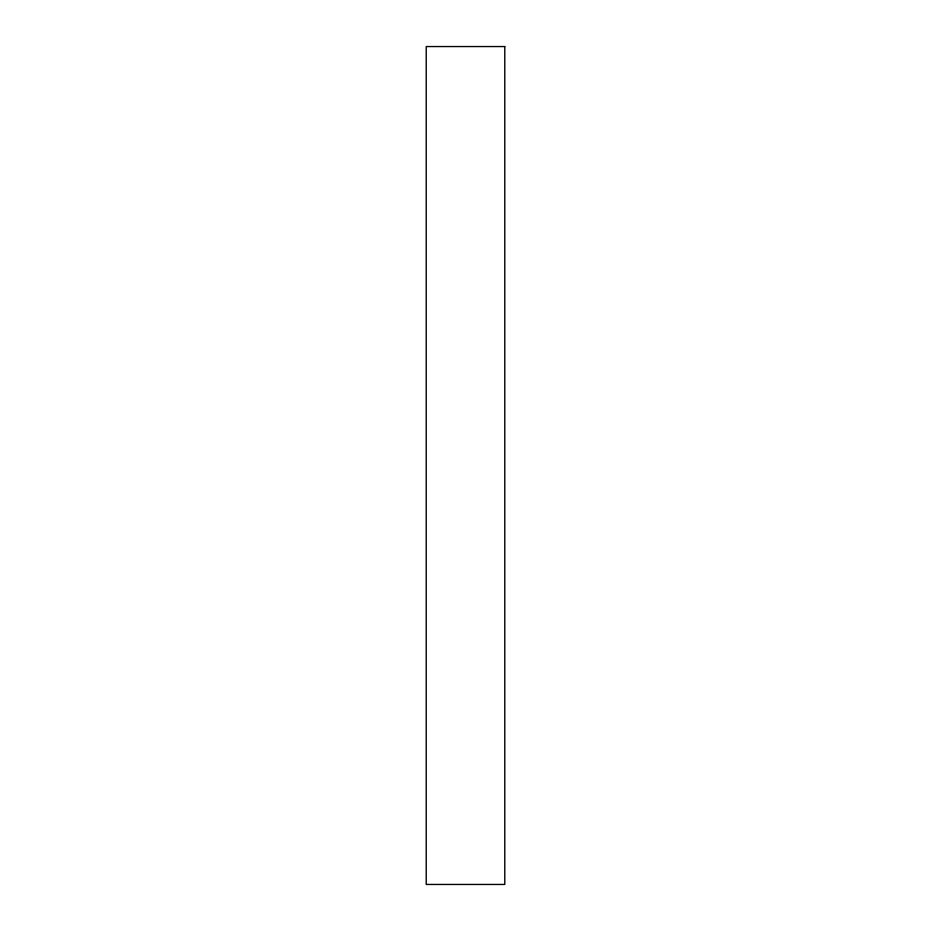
<?xml version="1.0" encoding="UTF-8"?>
<svg xmlns="http://www.w3.org/2000/svg" width="931" height="931" viewBox="0 0 931 931"><rect width="100%" height="100%" fill="white"/><g stroke="black" fill="none" stroke-linecap="round" stroke-linejoin="round"><path stroke-width="1.4" d="M504.777 46.55L426.223 46.55L426.223 884.45L504.777 884.45L504.777 46.55"/></g></svg>
